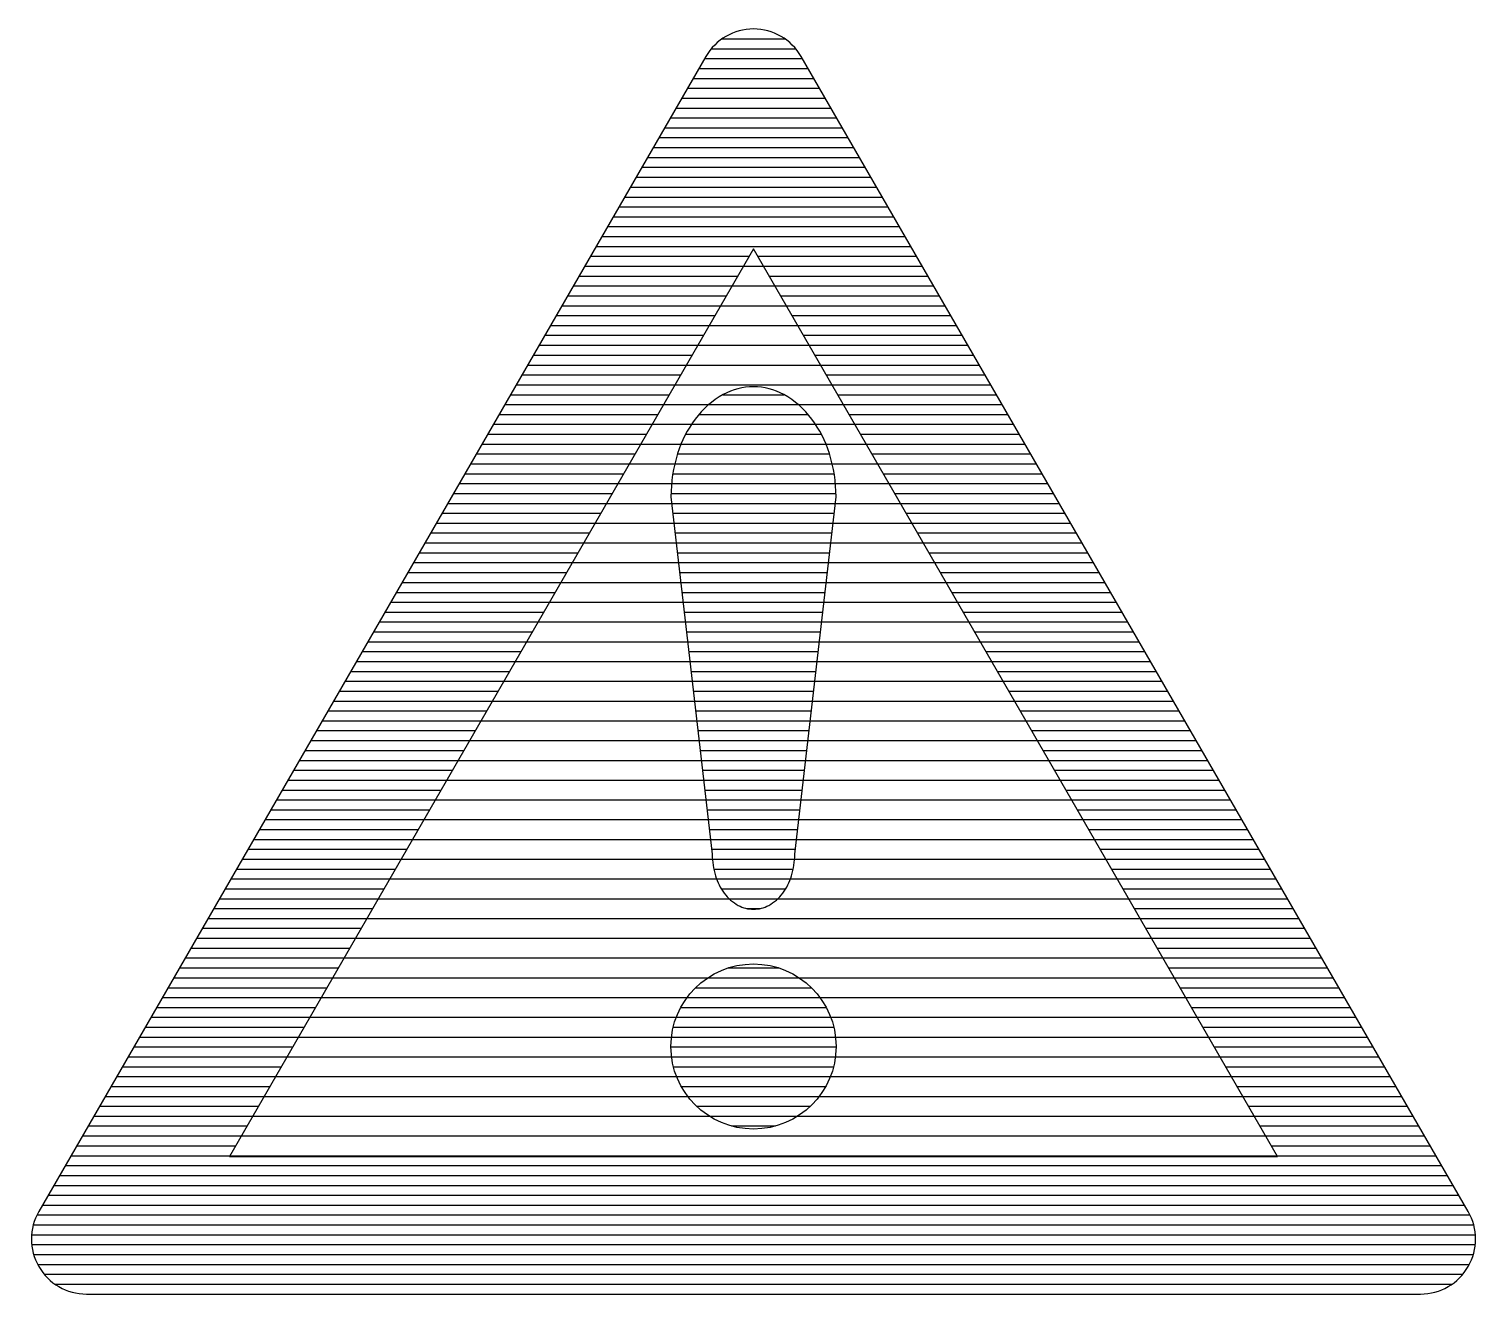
# Model space of a CAD drawing. Header units: millimetres. Extents: x -3 to 2253, y -3 to 1300.
# Drawn here: x 998.13 to 1011.87, y 301 to 313 of the extents above; entities that cross this region are included whole.
import ezdxf

# ---------------------------------------------------------------- set-up
doc = ezdxf.new("R2010")
doc.units = ezdxf.units.MM
doc.layers.add('GEEL', color=2, linetype='Continuous')
doc.layers.add('VEILIG', color=7, linetype='Continuous')

# ---------------------------------------------------------------- blocks, each defined once
blk = doc.blocks.new('*X253')
at = {"color": 0}
for p, q in [((9.906, 15.75), (10.094, 15.75)), ((9.798, 15.562), (10.202, 15.562)), ((9.689, 15.375), (10.311, 15.375)), ((9.581, 15.188), (10.419, 15.188)), ((9.473, 15), (10.527, 15)), ((9.365, 14.812), (10.635, 14.812)), ((9.256, 14.625), (10.744, 14.625)), ((9.148, 14.438), (9.576, 14.438)), ((10.424, 14.438), (10.852, 14.438)), ((9.04, 14.25), (9.411, 14.25)), ((10.589, 14.25), (10.96, 14.25)), ((8.932, 14.062), (9.312, 14.062)), ((10.688, 14.062), (11.068, 14.062)), ((8.823, 13.875), (9.253, 13.875)), ((10.747, 13.875), (11.177, 13.875)), ((8.715, 13.688), (9.223, 13.688)), ((10.777, 13.688), (11.285, 13.688)), ((8.607, 13.5), (9.225, 13.5)), ((10.775, 13.5), (11.393, 13.5)), ((8.499, 13.312), (9.246, 13.312)), ((10.754, 13.312), (11.501, 13.312)), ((8.39, 13.125), (9.268, 13.125)), ((10.732, 13.125), (11.61, 13.125)), ((8.282, 12.938), (9.29, 12.938)), ((10.71, 12.938), (11.718, 12.938)), ((8.174, 12.75), (9.311, 12.75)), ((10.689, 12.75), (11.826, 12.75)), ((8.066, 12.562), (9.333, 12.562)), ((10.667, 12.562), (11.934, 12.562)), ((7.957, 12.375), (9.354, 12.375)), ((10.646, 12.375), (12.043, 12.375)), ((7.849, 12.188), (9.376, 12.188)), ((10.624, 12.188), (12.151, 12.188)), ((7.741, 12), (9.398, 12)), ((10.602, 12), (12.259, 12)), ((7.633, 11.812), (9.419, 11.812)), ((10.581, 11.812), (12.367, 11.812)), ((7.524, 11.625), (9.441, 11.625)), ((10.559, 11.625), (12.476, 11.625)), ((7.416, 11.438), (9.463, 11.438)), ((10.537, 11.438), (12.584, 11.438)), ((7.308, 11.25), (9.484, 11.25)), ((10.516, 11.25), (12.692, 11.25)), ((7.2, 11.062), (9.506, 11.062)), ((10.494, 11.062), (12.8, 11.062)), ((7.091, 10.875), (9.527, 10.875)), ((10.472, 10.875), (12.909, 10.875)), ((6.983, 10.688), (9.549, 10.688)), ((10.451, 10.688), (13.017, 10.688)), ((6.875, 10.5), (9.571, 10.5)), ((10.429, 10.5), (13.125, 10.5)), ((6.767, 10.312), (9.592, 10.312)), ((10.408, 10.312), (13.233, 10.312)), ((6.658, 10.125), (9.61, 10.125)), ((10.39, 10.125), (13.342, 10.125)), ((6.55, 9.938), (9.649, 9.938)), ((10.351, 9.938), (13.45, 9.938)), ((6.442, 9.75), (9.77, 9.75)), ((10.23, 9.75), (13.558, 9.75)), ((6.334, 9.562), (13.666, 9.562)), ((6.225, 9.375), (13.775, 9.375)), ((6.117, 9.188), (13.883, 9.188)), ((6.009, 9), (9.567, 9)), ((10.433, 9), (13.991, 9)), ((5.9, 8.812), (9.37, 8.812)), ((10.63, 8.812), (14.1, 8.812)), ((5.792, 8.625), (9.268, 8.625)), ((10.732, 8.625), (14.208, 8.625)), ((5.684, 8.438), (9.223, 8.438)), ((10.777, 8.438), (14.316, 8.438)), ((5.576, 8.25), (9.224, 8.25)), ((10.776, 8.25), (14.424, 8.25)), ((5.467, 8.062), (9.271, 8.062)), ((10.729, 8.062), (14.533, 8.062)), ((5.359, 7.875), (9.376, 7.875)), ((10.624, 7.875), (14.641, 7.875)), ((5.251, 7.688), (9.58, 7.688)), ((10.42, 7.688), (14.749, 7.688)), ((5.143, 7.5), (14.857, 7.5)), ((5.034, 7.312), (14.966, 7.312))]:
    blk.add_line(p, q, dxfattribs=at)
blk = doc.blocks.new('*X252')
at = {"color": 0}
for p, q in [((73.599, 59.812), (74.401, 59.812)), ((73.702, 59.906), (74.298, 59.906)), ((73.536, 59.719), (74.464, 59.719)), ((73.428, 59.531), (74.572, 59.531)), ((73.482, 59.625), (74.518, 59.625)), ((73.374, 59.438), (74.626, 59.438)), ((73.266, 59.25), (74.734, 59.25)), ((73.32, 59.344), (74.68, 59.344)), ((73.212, 59.156), (74.788, 59.156)), ((73.103, 58.969), (74.897, 58.969)), ((73.158, 59.062), (74.842, 59.062)), ((73.049, 58.875), (74.951, 58.875)), ((72.941, 58.688), (75.059, 58.688)), ((72.995, 58.781), (75.005, 58.781)), ((72.887, 58.594), (75.113, 58.594)), ((72.779, 58.406), (75.221, 58.406)), ((72.833, 58.5), (75.167, 58.5)), ((72.724, 58.312), (75.276, 58.312)), ((72.67, 58.219), (75.33, 58.219)), ((72.562, 58.031), (75.438, 58.031)), ((72.616, 58.125), (75.384, 58.125)), ((72.508, 57.938), (75.492, 57.938)), ((72.4, 57.75), (73.906, 57.75)), ((72.454, 57.844), (73.96, 57.844)), ((74.04, 57.844), (75.546, 57.844)), ((74.094, 57.75), (75.6, 57.75)), ((72.346, 57.656), (73.852, 57.656)), ((74.148, 57.656), (75.654, 57.656)), ((72.237, 57.469), (73.743, 57.469)), ((72.291, 57.562), (73.798, 57.562)), ((74.202, 57.562), (75.709, 57.562)), ((74.257, 57.469), (75.763, 57.469)), ((72.183, 57.375), (73.689, 57.375)), ((74.311, 57.375), (75.817, 57.375)), ((72.075, 57.188), (73.581, 57.188)), ((72.129, 57.281), (73.635, 57.281)), ((74.365, 57.281), (75.871, 57.281)), ((74.419, 57.188), (75.925, 57.188)), ((72.021, 57.094), (73.527, 57.094)), ((74.473, 57.094), (75.979, 57.094)), ((71.913, 56.906), (73.419, 56.906)), ((71.967, 57), (73.473, 57)), ((74.527, 57), (76.033, 57)), ((74.581, 56.906), (76.087, 56.906)), ((71.858, 56.812), (73.365, 56.812)), ((74.635, 56.812), (76.142, 56.812)), ((71.75, 56.625), (73.256, 56.625)), ((71.804, 56.719), (73.31, 56.719)), ((74.69, 56.719), (76.196, 56.719)), ((74.744, 56.625), (76.25, 56.625)), ((71.696, 56.531), (73.202, 56.531)), ((73.711, 56.531), (74.289, 56.531)), ((74.798, 56.531), (76.304, 56.531)), ((71.588, 56.344), (73.094, 56.344)), ((71.642, 56.438), (73.148, 56.438)), ((73.481, 56.344), (74.519, 56.344)), ((73.576, 56.438), (74.424, 56.438)), ((74.852, 56.438), (76.358, 56.438)), ((74.906, 56.344), (76.412, 56.344)), ((71.534, 56.25), (73.04, 56.25)), ((73.411, 56.25), (74.589, 56.25)), ((74.96, 56.25), (76.466, 56.25)), ((71.48, 56.156), (72.986, 56.156)), ((73.355, 56.156), (74.645, 56.156)), ((75.014, 56.156), (76.52, 56.156)), ((71.371, 55.969), (72.877, 55.969)), ((71.425, 56.062), (72.932, 56.062)), ((73.278, 55.969), (74.722, 55.969)), ((73.312, 56.062), (74.688, 56.062)), ((75.068, 56.062), (76.575, 56.062)), ((75.123, 55.969), (76.629, 55.969)), ((71.317, 55.875), (72.823, 55.875)), ((73.253, 55.875), (74.747, 55.875)), ((75.177, 55.875), (76.683, 55.875)), ((71.209, 55.688), (72.715, 55.688)), ((71.263, 55.781), (72.769, 55.781)), ((73.223, 55.688), (74.777, 55.688)), ((73.235, 55.781), (74.765, 55.781)), ((75.231, 55.781), (76.737, 55.781)), ((75.285, 55.688), (76.791, 55.688)), ((71.155, 55.594), (72.661, 55.594)), ((73.218, 55.594), (74.782, 55.594)), ((75.339, 55.594), (76.845, 55.594)), ((71.047, 55.406), (72.553, 55.406)), ((71.101, 55.5), (72.607, 55.5)), ((73.225, 55.5), (74.775, 55.5)), ((73.235, 55.406), (74.765, 55.406)), ((75.393, 55.5), (76.899, 55.5)), ((75.447, 55.406), (76.953, 55.406)), ((70.992, 55.312), (72.499, 55.312)), ((73.246, 55.312), (74.754, 55.312)), ((75.501, 55.312), (77.008, 55.312)), ((70.884, 55.125), (72.39, 55.125)), ((70.938, 55.219), (72.444, 55.219)), ((73.257, 55.219), (74.743, 55.219)), ((73.268, 55.125), (74.732, 55.125)), ((75.556, 55.219), (77.062, 55.219)), ((75.61, 55.125), (77.116, 55.125)), ((70.83, 55.031), (72.336, 55.031)), ((73.279, 55.031), (74.721, 55.031)), ((75.664, 55.031), (77.17, 55.031)), ((70.722, 54.844), (72.228, 54.844)), ((70.776, 54.938), (72.282, 54.938)), ((73.29, 54.938), (74.71, 54.938)), ((73.3, 54.844), (74.7, 54.844)), ((75.718, 54.938), (77.224, 54.938)), ((75.772, 54.844), (77.278, 54.844)), ((70.668, 54.75), (72.174, 54.75)), ((73.311, 54.75), (74.689, 54.75)), ((75.826, 54.75), (77.332, 54.75)), ((70.559, 54.562), (72.066, 54.562)), ((70.614, 54.656), (72.12, 54.656)), ((73.322, 54.656), (74.678, 54.656)), ((73.333, 54.562), (74.667, 54.562)), ((75.88, 54.656), (77.386, 54.656)), ((75.934, 54.562), (77.441, 54.562)), ((70.505, 54.469), (72.011, 54.469)), ((73.344, 54.469), (74.656, 54.469)), ((75.989, 54.469), (77.495, 54.469)), ((70.397, 54.281), (71.903, 54.281)), ((70.451, 54.375), (71.957, 54.375)), ((73.354, 54.375), (74.646, 54.375)), ((73.365, 54.281), (74.635, 54.281)), ((76.043, 54.375), (77.549, 54.375)), ((76.097, 54.281), (77.603, 54.281)), ((70.343, 54.188), (71.849, 54.188)), ((73.376, 54.188), (74.624, 54.188)), ((76.151, 54.188), (77.657, 54.188)), ((70.289, 54.094), (71.795, 54.094)), ((73.387, 54.094), (74.613, 54.094)), ((76.205, 54.094), (77.711, 54.094)), ((70.181, 53.906), (71.687, 53.906)), ((70.235, 54), (71.741, 54)), ((73.398, 54), (74.602, 54)), ((73.409, 53.906), (74.591, 53.906)), ((76.259, 54), (77.765, 54)), ((76.313, 53.906), (77.819, 53.906)), ((70.126, 53.812), (71.633, 53.812)), ((73.419, 53.812), (74.581, 53.812)), ((76.367, 53.812), (77.874, 53.812)), ((70.018, 53.625), (71.524, 53.625)), ((70.072, 53.719), (71.578, 53.719)), ((73.43, 53.719), (74.57, 53.719)), ((73.441, 53.625), (74.559, 53.625)), ((76.422, 53.719), (77.928, 53.719)), ((76.476, 53.625), (77.982, 53.625)), ((69.964, 53.531), (71.47, 53.531)), ((73.452, 53.531), (74.548, 53.531)), ((76.53, 53.531), (78.036, 53.531)), ((69.856, 53.344), (71.362, 53.344)), ((69.91, 53.438), (71.416, 53.438)), ((73.463, 53.438), (74.537, 53.438)), ((73.473, 53.344), (74.527, 53.344)), ((76.584, 53.438), (78.09, 53.438)), ((76.638, 53.344), (78.144, 53.344)), ((69.802, 53.25), (71.308, 53.25)), ((73.484, 53.25), (74.516, 53.25)), ((76.692, 53.25), (78.198, 53.25)), ((69.693, 53.062), (71.2, 53.062)), ((69.748, 53.156), (71.254, 53.156)), ((73.495, 53.156), (74.505, 53.156)), ((73.506, 53.062), (74.494, 53.062)), ((76.746, 53.156), (78.252, 53.156)), ((76.8, 53.062), (78.307, 53.062)), ((69.639, 52.969), (71.145, 52.969)), ((73.517, 52.969), (74.483, 52.969)), ((76.855, 52.969), (78.361, 52.969)), ((69.531, 52.781), (71.037, 52.781)), ((69.585, 52.875), (71.091, 52.875)), ((73.527, 52.875), (74.472, 52.875)), ((73.538, 52.781), (74.462, 52.781)), ((76.909, 52.875), (78.415, 52.875)), ((76.963, 52.781), (78.469, 52.781)), ((69.477, 52.688), (70.983, 52.688)), ((73.549, 52.688), (74.451, 52.688)), ((77.017, 52.688), (78.523, 52.688)), ((69.369, 52.5), (70.875, 52.5)), ((69.423, 52.594), (70.929, 52.594)), ((73.56, 52.594), (74.44, 52.594)), ((73.571, 52.5), (74.429, 52.5)), ((77.071, 52.594), (78.577, 52.594)), ((77.125, 52.5), (78.631, 52.5)), ((69.315, 52.406), (70.821, 52.406)), ((73.582, 52.406), (74.418, 52.406)), ((77.179, 52.406), (78.685, 52.406)), ((69.206, 52.219), (70.712, 52.219)), ((69.26, 52.312), (70.767, 52.312)), ((73.592, 52.312), (74.408, 52.312)), ((73.603, 52.219), (74.397, 52.219)), ((77.233, 52.312), (78.74, 52.312)), ((77.288, 52.219), (78.794, 52.219)), ((69.152, 52.125), (70.658, 52.125)), ((73.61, 52.125), (74.39, 52.125)), ((77.342, 52.125), (78.848, 52.125)), ((69.098, 52.031), (70.604, 52.031)), ((73.623, 52.031), (74.377, 52.031)), ((77.396, 52.031), (78.902, 52.031)), ((68.99, 51.844), (70.496, 51.844)), ((69.044, 51.938), (70.55, 51.938)), ((73.649, 51.938), (74.351, 51.938)), ((73.695, 51.844), (74.305, 51.844)), ((77.45, 51.938), (78.956, 51.938)), ((77.504, 51.844), (79.01, 51.844)), ((68.936, 51.75), (70.442, 51.75)), ((73.77, 51.75), (74.23, 51.75)), ((77.558, 51.75), (79.064, 51.75)), ((68.827, 51.562), (70.334, 51.562)), ((68.882, 51.656), (70.388, 51.656)), ((73.937, 51.656), (74.063, 51.656)), ((77.612, 51.656), (79.118, 51.656)), ((77.666, 51.562), (79.173, 51.562)), ((68.773, 51.469), (70.279, 51.469)), ((77.721, 51.469), (79.227, 51.469)), ((68.665, 51.281), (70.171, 51.281)), ((68.719, 51.375), (70.225, 51.375)), ((77.775, 51.375), (79.281, 51.375)), ((77.829, 51.281), (79.335, 51.281)), ((68.611, 51.188), (70.117, 51.188)), ((77.883, 51.188), (79.389, 51.188)), ((68.503, 51), (70.009, 51)), ((68.557, 51.094), (70.063, 51.094)), ((73.567, 51), (74.433, 51)), ((73.763, 51.094), (74.237, 51.094)), ((77.937, 51.094), (79.443, 51.094)), ((77.991, 51), (79.497, 51)), ((68.448, 50.906), (69.955, 50.906)), ((73.452, 50.906), (74.548, 50.906)), ((78.045, 50.906), (79.552, 50.906)), ((68.34, 50.719), (69.846, 50.719)), ((68.394, 50.812), (69.9, 50.812)), ((73.311, 50.719), (74.689, 50.719)), ((73.37, 50.812), (74.63, 50.812)), ((78.1, 50.812), (79.606, 50.812)), ((78.154, 50.719), (79.66, 50.719)), ((68.286, 50.625), (69.792, 50.625)), ((73.268, 50.625), (74.732, 50.625)), ((78.208, 50.625), (79.714, 50.625)), ((68.178, 50.438), (69.684, 50.438)), ((68.232, 50.531), (69.738, 50.531)), ((73.223, 50.438), (74.777, 50.438)), ((73.239, 50.531), (74.761, 50.531)), ((78.262, 50.531), (79.768, 50.531)), ((78.316, 50.438), (79.822, 50.438)), ((68.124, 50.344), (69.63, 50.344)), ((73.217, 50.344), (74.783, 50.344)), ((78.37, 50.344), (79.876, 50.344)), ((68.07, 50.25), (69.576, 50.25)), ((73.224, 50.25), (74.776, 50.25)), ((78.424, 50.25), (79.93, 50.25)), ((67.961, 50.062), (69.467, 50.062)), ((68.015, 50.156), (69.522, 50.156)), ((73.241, 50.156), (74.759, 50.156)), ((73.271, 50.062), (74.729, 50.062)), ((78.478, 50.156), (79.985, 50.156)), ((78.533, 50.062), (80.039, 50.062)), ((67.907, 49.969), (69.413, 49.969)), ((73.315, 49.969), (74.685, 49.969)), ((78.587, 49.969), (80.093, 49.969)), ((67.799, 49.781), (69.305, 49.781)), ((67.853, 49.875), (69.359, 49.875)), ((73.376, 49.875), (74.624, 49.875)), ((73.46, 49.781), (74.54, 49.781)), ((78.641, 49.875), (80.147, 49.875)), ((78.695, 49.781), (80.201, 49.781)), ((67.745, 49.688), (69.251, 49.688)), ((73.58, 49.688), (74.42, 49.688)), ((78.749, 49.688), (80.255, 49.688)), ((67.637, 49.5), (69.143, 49.5)), ((67.691, 49.594), (69.197, 49.594)), ((73.791, 49.594), (74.209, 49.594)), ((78.803, 49.594), (80.309, 49.594)), ((78.857, 49.5), (80.363, 49.5)), ((67.582, 49.406), (69.089, 49.406)), ((78.911, 49.406), (80.418, 49.406)), ((67.474, 49.219), (80.526, 49.219)), ((67.528, 49.312), (69.034, 49.312)), ((78.966, 49.312), (80.472, 49.312)), ((67.42, 49.125), (80.58, 49.125)), ((67.312, 48.938), (80.688, 48.938)), ((67.366, 49.031), (80.634, 49.031)), ((67.258, 48.844), (80.742, 48.844)), ((67.17, 48.656), (80.83, 48.656)), ((67.205, 48.75), (80.795, 48.75)), ((67.154, 48.562), (80.846, 48.562)), ((67.155, 48.469), (80.845, 48.469)), ((67.174, 48.375), (80.826, 48.375)), ((67.211, 48.281), (80.789, 48.281)), ((67.274, 48.188), (80.726, 48.188)), ((67.376, 48.094), (80.624, 48.094))]:
    blk.add_line(p, q, dxfattribs=at)
blk = doc.blocks.new('0700')
at = {"layer": 'VEILIG'}
for points in [[(6.778, -3.217), (0.452, 7.739, 0.57735), (-0.452, 7.739), (-6.778, -3.217, 0.57735), (-6.326, -4), (6.326, -4, 0.57735)], [(-0.783, 3.563), (-0.391, 0.171, 0.075445), (-0.36, -0.034, 0.085783), (-0.277, -0.198, 0.10607), (-0.144, -0.313, 0.126822), (0, -0.35, 0.126822), (0.144, -0.313, 0.10607), (0.277, -0.198, 0.085783), (0.36, -0.034, 0.075445), (0.391, 0.171), (0.783, 3.563, 0.075445), (0.72, 3.974, 0.085783), (0.553, 4.3, 0.10607), (0.287, 4.532, 0.126822), (0, 4.606, 0.126822), (-0.287, 4.532, 0.10607), (-0.553, 4.3, 0.085783), (-0.72, 3.974, 0.075445)]]:
    blk.add_lwpolyline(points, format="xyb", close=True, dxfattribs=at)
blk.add_lwpolyline([(4.97, -2.696), (0, 5.913), (-4.97, -2.696)], close=True, dxfattribs=at)
blk.add_circle((0, -1.652), 0.783, dxfattribs=at)
at = {"layer": 'GEEL'}
blk.add_blockref('*X253', (-10, -10), dxfattribs=at)
at = {"layer": 'VEILIG'}
blk.add_blockref('*X252', (-74, -52), dxfattribs=at)

msp = doc.modelspace()

# ---------------------------------------------------------------- block references
msp.add_blockref('0700', (1005, 305))

doc.saveas('drawing.dxf')
